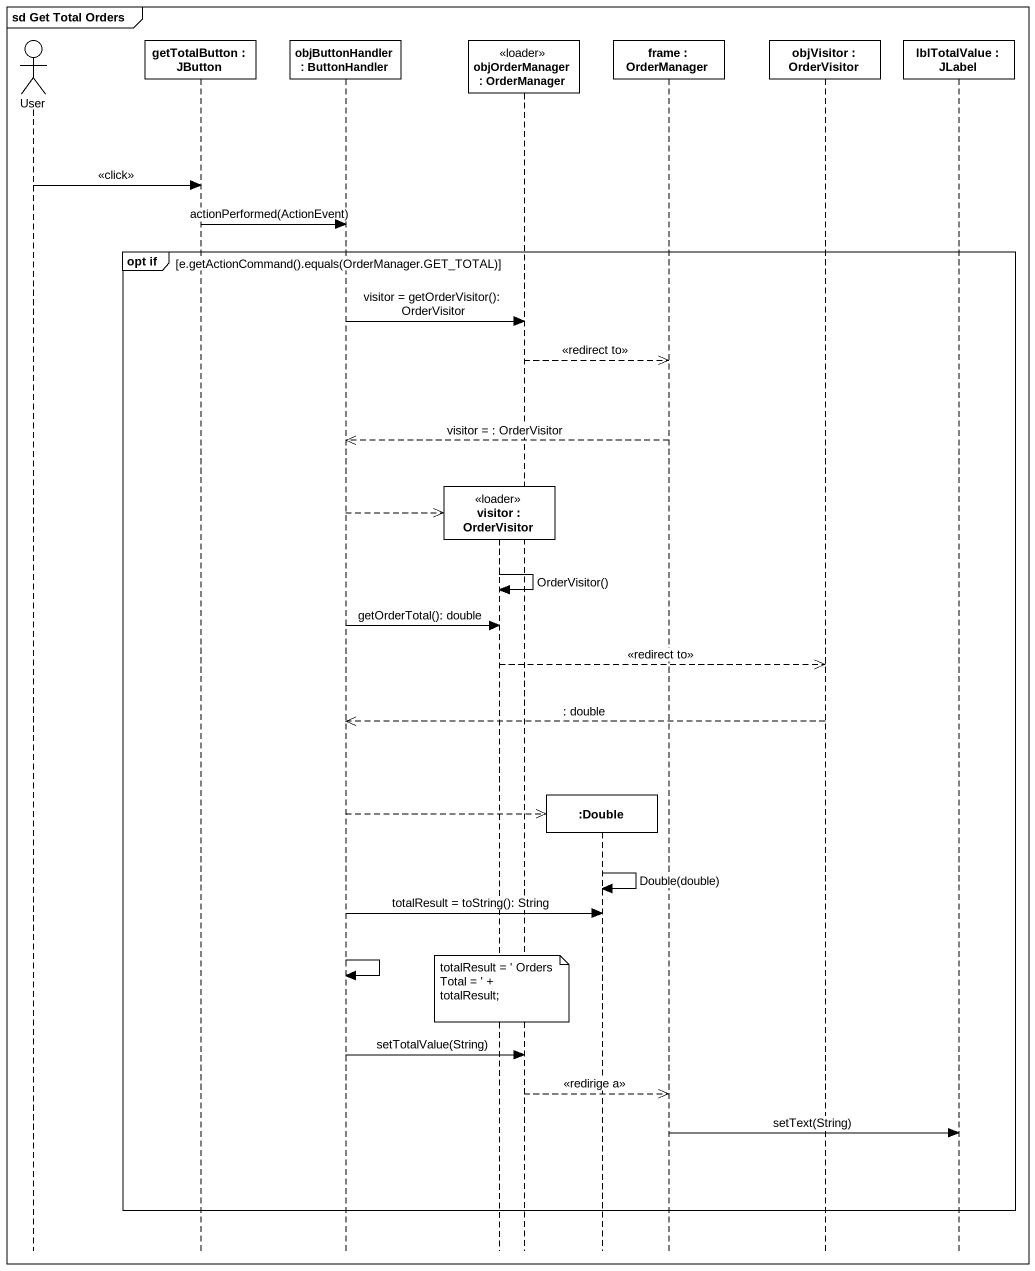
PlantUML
@startuml
mainframe sd Get Total Orders
hide footbox
actor User
participant "getTotalButton : JButton" as getTotalButton
participant "objButtonHandler : ButtonHandler" as objButtonHandler
participant "visitor : OrderVisitor" as visitor <<loader>>
participant "objOrderManager : OrderManager" as objOrderManager <<loader>>
participant ":Double" as Double
participant "frame : OrderManager" as frame_
participant "objVisitor : OrderVisitor" as objVisitor
participant "lblTotalValue : JLabel" as lblTotalValue

User -> getTotalButton : <<click>>
getTotalButton -> objButtonHandler : actionPerformed(ActionEvent)
group opt if [e.getActionCommand().equals(OrderManager.GET_TOTAL)]
  objButtonHandler -> objOrderManager : visitor = getOrderVisitor(): OrderVisitor
  objOrderManager -->> frame_ : <<redirect to>>
  frame_ -->> objButtonHandler : visitor = : OrderVisitor
  objButtonHandler -->> visitor **
  visitor -> visitor : OrderVisitor()
  objButtonHandler -> visitor : getOrderTotal(): double
  visitor -->> objVisitor : <<redirect to>>
  objVisitor -->> objButtonHandler : : double
  objButtonHandler -->> Double **
  Double -> Double : Double(double)
  objButtonHandler -> Double : totalResult = toString(): String
  objButtonHandler -> objButtonHandler
  note over visitor : totalResult = ' Orders Total = ' + totalResult;
  objButtonHandler -> objOrderManager : setTotalValue(String)
  objOrderManager -->> frame_ : <<redirige a>>
  frame_ -> lblTotalValue : setText(String)
end
@enduml
